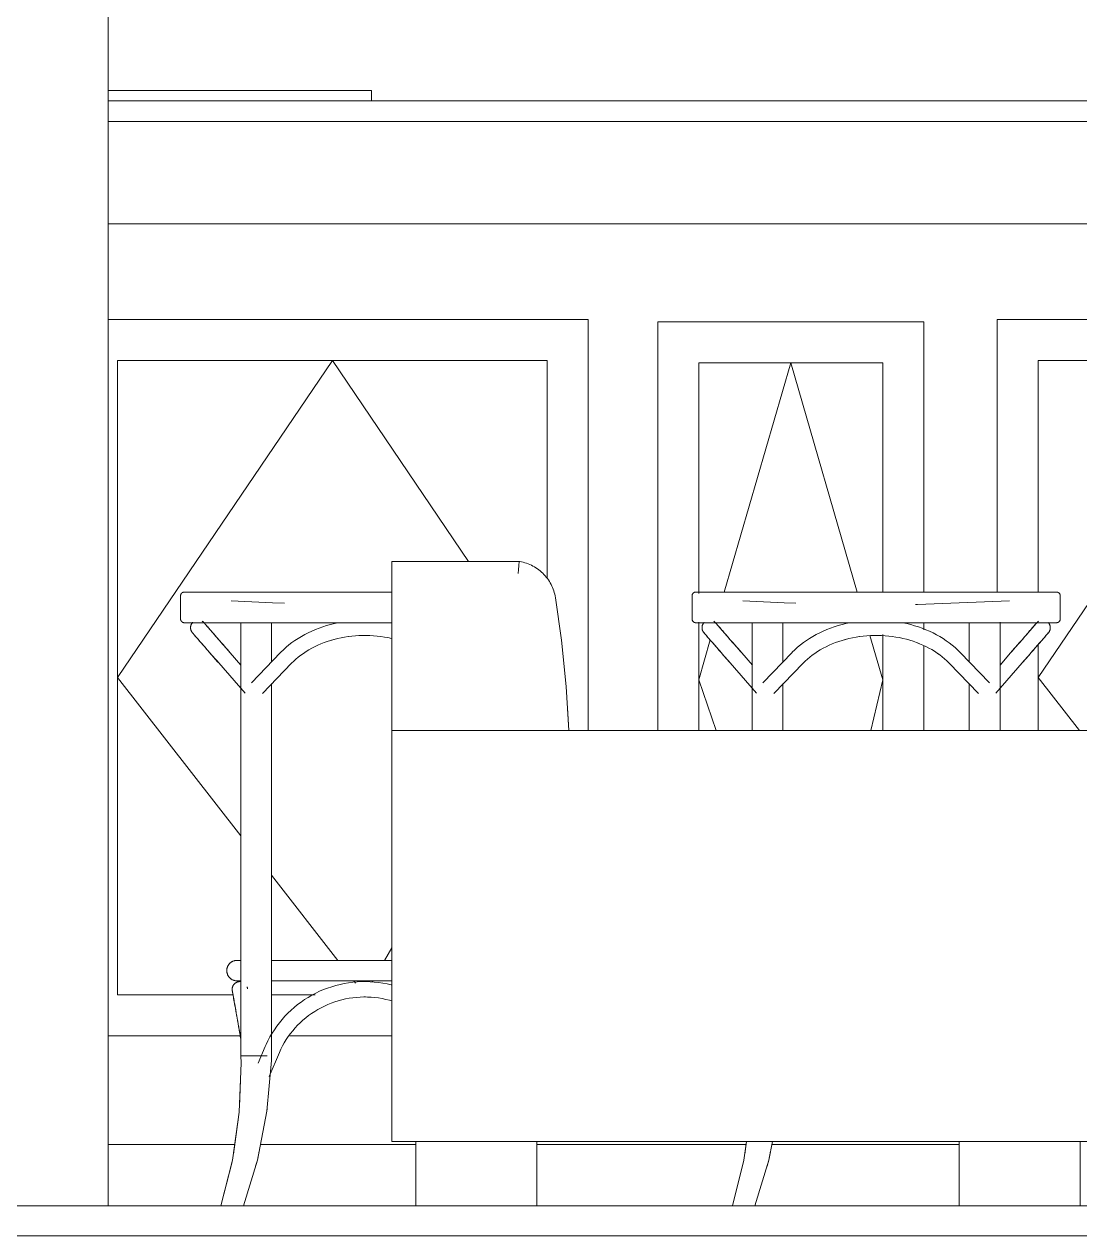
# Model space of a CAD drawing. Extents: x 4834 to 83801, y -13735 to 32221.
# Drawn here: x 13590.9 to 13642.5, y -12498 to -12438.8 of the extents above; entities that cross this region are included whole.
import ezdxf

# ---------------------------------------------------------------- set-up
doc = ezdxf.new("R2010")
doc.units = 0
doc.header["$LTSCALE"] = 8
doc.header["$MEASUREMENT"] = 0
for name, color, linetype, lineweight in [('A-COLS', 52, 'Continuous', 9), ('I-FURN', 30, 'Continuous', 9), ('Q-CASE', 31, 'Continuous', 9)]:
    doc.layers.add(name, color=color, linetype=linetype, lineweight=lineweight)
doc.layers.add('ELEVATION', color=7, linetype='Continuous', lineweight=25, true_color=0xdda54b)

# ---------------------------------------------------------------- blocks, each defined once
blk = doc.blocks.new('Sof_MLT_16005 - Sof_MLT_16005-363047-Section 1')
at = {"layer": 'I-FURN'}
for p, q in [((864.756, 31.496), (858.528, 31.496)), ((858.528, 30.906), (858.528, 31.496)), ((858.528, 30.906), (858.528, 23.228)), ((867.183, 23.228), (867.115, 24.335)), ((892.76, 23.228), (858.528, 23.228)), ((858.528, 22.047), (858.528, 23.228)), ((858.528, 3.937), (858.528, 22.047)), ((893.351, 3.937), (893.351, 22.047)), ((893.547, 19.685), (893.351, 19.685)), ((893.744, 19.685), (893.547, 19.685)), ((894.532, 12.598), (894.532, 18.898)), ((893.342, 11.811), (893.547, 11.811)), ((893.547, 11.811), (893.744, 11.811)), ((858.528, 3.15), (858.528, 3.937)), ((893.351, 3.74), (893.351, 3.937)), ((858.528, 3.15), (892.76, 3.15)), ((859.709, 0), (859.709, 3.15)), ((865.614, 0), (865.614, 3.15)), ((886.264, 0), (886.264, 3.15)), ((892.17, 0), (892.17, 3.15)), ((865.614, 0), (859.709, 0)), ((892.17, 0), (886.264, 0))]:
    blk.add_line(p, q, dxfattribs=at)
at = {"layer": 'I-FURN', "flags": 128}
for points in [[(866.528, 29.724), (866.512, 29.808), (866.494, 29.892), (866.472, 29.974), (866.447, 30.056), (866.419, 30.137), (866.387, 30.216), (866.352, 30.294), (866.315, 30.371), (866.274, 30.446), (866.23, 30.519), (866.183, 30.59), (866.134, 30.66), (866.081, 30.728), (866.026, 30.793), (865.969, 30.856), (865.909, 30.917), (865.847, 30.975), (865.782, 31.031), (865.715, 31.084), (865.646, 31.135), (865.575, 31.183), (865.503, 31.227), (865.428, 31.269), (865.352, 31.308), (865.275, 31.344), (865.196, 31.377), (865.116, 31.406), (865.034, 31.432), (864.952, 31.455), (864.869, 31.475), (864.785, 31.491), (864.756, 31.496)], [(866.528, 29.724), (866.512, 29.808), (866.494, 29.892), (866.472, 29.974), (866.447, 30.056), (866.419, 30.137), (866.387, 30.216), (866.352, 30.294), (866.315, 30.371), (866.274, 30.446), (866.23, 30.519), (866.183, 30.59), (866.134, 30.66), (866.081, 30.728), (866.026, 30.793), (865.969, 30.856), (865.909, 30.917), (865.847, 30.975), (865.782, 31.031), (865.715, 31.084), (865.646, 31.135), (865.575, 31.183), (865.503, 31.227), (865.428, 31.269), (865.352, 31.308), (865.275, 31.344), (865.196, 31.377), (865.116, 31.406), (865.034, 31.432), (864.952, 31.455), (864.869, 31.475), (864.785, 31.491)], [(867.054, 25.328), (867.05, 25.39), (866.82, 27.648), (866.528, 29.724)], [(867.183, 23.228), (867.05, 25.39), (866.82, 27.648), (866.528, 29.724)], [(892.76, 23.228), (892.784, 23.228), (892.807, 23.226), (892.831, 23.224), (892.854, 23.221), (892.877, 23.217), (892.9, 23.211), (892.923, 23.205), (892.946, 23.198), (892.968, 23.19), (892.99, 23.182), (893.012, 23.172), (893.033, 23.162), (893.054, 23.15), (893.074, 23.138), (893.094, 23.125), (893.113, 23.111), (893.131, 23.097), (893.149, 23.082), (893.167, 23.066), (893.184, 23.049), (893.2, 23.032), (893.215, 23.014), (893.23, 22.996), (893.244, 22.976), (893.257, 22.957), (893.269, 22.937), (893.281, 22.916), (893.292, 22.895), (893.302, 22.874), (893.311, 22.852), (893.319, 22.83), (893.326, 22.807), (893.332, 22.784), (893.338, 22.761), (893.342, 22.738), (893.346, 22.715), (893.348, 22.691), (893.35, 22.668), (893.351, 22.644), (893.351, 22.638)], [(892.76, 23.228), (892.784, 23.228), (892.807, 23.226), (892.831, 23.224), (892.854, 23.221), (892.877, 23.217), (892.9, 23.211), (892.923, 23.205), (892.946, 23.198), (892.968, 23.19), (892.99, 23.182), (893.012, 23.172), (893.033, 23.162), (893.054, 23.15), (893.074, 23.138), (893.094, 23.125), (893.113, 23.111), (893.131, 23.097), (893.149, 23.082), (893.167, 23.066), (893.184, 23.049), (893.2, 23.032), (893.215, 23.014), (893.23, 22.996), (893.244, 22.976), (893.257, 22.957), (893.269, 22.937), (893.281, 22.916), (893.292, 22.895), (893.302, 22.874), (893.311, 22.852), (893.319, 22.83), (893.326, 22.807), (893.332, 22.784), (893.338, 22.761), (893.342, 22.738), (893.346, 22.715), (893.348, 22.691), (893.35, 22.668), (893.351, 22.644), (893.351, 22.638)], [(893.744, 19.685), (893.776, 19.684), (893.807, 19.683), (893.839, 19.679), (893.87, 19.675), (893.901, 19.669), (893.932, 19.662), (893.962, 19.654), (893.992, 19.645), (894.022, 19.635), (894.051, 19.623), (894.08, 19.61), (894.108, 19.596), (894.136, 19.581), (894.163, 19.565), (894.189, 19.548), (894.215, 19.529), (894.239, 19.51), (894.264, 19.49), (894.287, 19.468), (894.309, 19.446), (894.331, 19.423), (894.351, 19.399), (894.371, 19.375), (894.389, 19.349), (894.407, 19.323), (894.423, 19.296), (894.439, 19.269), (894.453, 19.241), (894.466, 19.212), (894.478, 19.183), (894.489, 19.153), (894.499, 19.123), (894.507, 19.093), (894.514, 19.062), (894.52, 19.031), (894.525, 19), (894.529, 18.969), (894.531, 18.938), (894.532, 18.906), (894.532, 18.898)], [(894.532, 18.898), (894.531, 18.929), (894.529, 18.961), (894.526, 18.992), (894.522, 19.023), (894.516, 19.054), (894.509, 19.085), (894.501, 19.115), (894.492, 19.145), (894.481, 19.175), (894.47, 19.204), (894.457, 19.233), (894.443, 19.261), (894.428, 19.289), (894.411, 19.316), (894.394, 19.342), (894.376, 19.368), (894.357, 19.393), (894.336, 19.417), (894.315, 19.44), (894.293, 19.462), (894.27, 19.484), (894.246, 19.505), (894.221, 19.524), (894.196, 19.543), (894.17, 19.56), (894.143, 19.577), (894.115, 19.592), (894.087, 19.606), (894.059, 19.62), (894.03, 19.632), (894, 19.642), (893.97, 19.652), (893.94, 19.66), (893.909, 19.668), (893.878, 19.674), (893.847, 19.678), (893.816, 19.682), (893.784, 19.684), (893.753, 19.685), (893.744, 19.685)], [(894.532, 12.598), (894.531, 12.567), (894.529, 12.536), (894.526, 12.504), (894.522, 12.473), (894.516, 12.442), (894.509, 12.411), (894.501, 12.381), (894.492, 12.351), (894.481, 12.321), (894.47, 12.292), (894.457, 12.263), (894.443, 12.235), (894.428, 12.207), (894.411, 12.18), (894.394, 12.154), (894.376, 12.128), (894.357, 12.103), (894.336, 12.079), (894.315, 12.056), (894.293, 12.034), (894.27, 12.012), (894.246, 11.992), (894.221, 11.972), (894.196, 11.953), (894.17, 11.936), (894.143, 11.919), (894.115, 11.904), (894.087, 11.89), (894.059, 11.877), (894.03, 11.865), (894, 11.854), (893.97, 11.844), (893.94, 11.836), (893.909, 11.828), (893.878, 11.822), (893.847, 11.818), (893.816, 11.814), (893.784, 11.812), (893.753, 11.811), (893.744, 11.811)], [(893.744, 11.811), (893.776, 11.812), (893.807, 11.814), (893.839, 11.817), (893.87, 11.821), (893.901, 11.827), (893.932, 11.834), (893.962, 11.842), (893.992, 11.851), (894.022, 11.861), (894.051, 11.873), (894.08, 11.886), (894.108, 11.9), (894.136, 11.915), (894.163, 11.931), (894.189, 11.949), (894.215, 11.967), (894.239, 11.986), (894.264, 12.006), (894.287, 12.028), (894.309, 12.05), (894.331, 12.073), (894.351, 12.097), (894.371, 12.121), (894.389, 12.147), (894.407, 12.173), (894.423, 12.2), (894.439, 12.227), (894.453, 12.255), (894.466, 12.284), (894.478, 12.313), (894.489, 12.343), (894.499, 12.373), (894.507, 12.403), (894.514, 12.434), (894.52, 12.465), (894.525, 12.496), (894.529, 12.527), (894.531, 12.558), (894.532, 12.59), (894.532, 12.598)], [(893.351, 3.74), (893.35, 3.717), (893.349, 3.693), (893.346, 3.669), (893.343, 3.646), (893.339, 3.623), (893.334, 3.6), (893.328, 3.577), (893.321, 3.554), (893.313, 3.532), (893.304, 3.51), (893.294, 3.489), (893.284, 3.467), (893.273, 3.447), (893.26, 3.426), (893.247, 3.407), (893.234, 3.387), (893.219, 3.369), (893.204, 3.351), (893.188, 3.333), (893.172, 3.317), (893.154, 3.3), (893.136, 3.285), (893.118, 3.27), (893.099, 3.256), (893.079, 3.243), (893.059, 3.231), (893.038, 3.219), (893.017, 3.209), (892.996, 3.199), (892.974, 3.19), (892.952, 3.182), (892.929, 3.174), (892.907, 3.168), (892.884, 3.163), (892.86, 3.158), (892.837, 3.155), (892.814, 3.152), (892.79, 3.15), (892.766, 3.15), (892.76, 3.15)], [(893.351, 3.74), (893.35, 3.717), (893.349, 3.693), (893.346, 3.669), (893.343, 3.646), (893.339, 3.623), (893.334, 3.6), (893.328, 3.577), (893.321, 3.554), (893.313, 3.532), (893.304, 3.51), (893.294, 3.489), (893.284, 3.467), (893.273, 3.447), (893.26, 3.426), (893.247, 3.407), (893.234, 3.387), (893.219, 3.369), (893.204, 3.351), (893.188, 3.333), (893.172, 3.317), (893.154, 3.3), (893.136, 3.285), (893.118, 3.27), (893.099, 3.256), (893.079, 3.243), (893.059, 3.231), (893.038, 3.219), (893.017, 3.209), (892.996, 3.199), (892.974, 3.19), (892.952, 3.182), (892.929, 3.174), (892.907, 3.168), (892.884, 3.163), (892.86, 3.158), (892.837, 3.155), (892.814, 3.152), (892.79, 3.15), (892.766, 3.15), (892.76, 3.15)], [(893.351, 3.74), (893.35, 3.717), (893.349, 3.693), (893.346, 3.669), (893.343, 3.646), (893.339, 3.623), (893.334, 3.6), (893.328, 3.577), (893.321, 3.554), (893.313, 3.532), (893.304, 3.51), (893.294, 3.489), (893.284, 3.467), (893.273, 3.447), (893.26, 3.426), (893.247, 3.407), (893.234, 3.387), (893.219, 3.369), (893.204, 3.351), (893.188, 3.333), (893.172, 3.317), (893.154, 3.3), (893.136, 3.285), (893.118, 3.27), (893.099, 3.256), (893.079, 3.243), (893.059, 3.231), (893.038, 3.219), (893.017, 3.209), (892.996, 3.199), (892.974, 3.19), (892.952, 3.182), (892.929, 3.174), (892.907, 3.168), (892.884, 3.163), (892.86, 3.158), (892.837, 3.155), (892.814, 3.152), (892.79, 3.15), (892.766, 3.15), (892.76, 3.15)]]:
    blk.add_lwpolyline(points, dxfattribs=at)
at = {"layer": 'I-FURN'}
blk.add_open_spline([(864.705, 30.906), (864.709, 30.949), (864.717, 31.037), (864.732, 31.205), (864.745, 31.365), (864.754, 31.473), (864.756, 31.496), (864.756, 31.496)], degree=3, knots=[0, 0, 0, 0, 0.142857, 0.285714, 0.571429, 0.785714, 1, 1, 1, 1], dxfattribs=at)
blk = doc.blocks.new('BAR_WITH_STOOLS_16588 - BAR_WITH_STOOLS_16588-392758-Section 1')
at = {"layer": 'Q-CASE'}
for p, q in [((857.536, 54.5), (844.667, 54.5)), ((857.536, 54), (857.536, 54.5)), ((844.667, 54), (857.205, 54)), ((857.205, 54), (917.205, 54)), ((857.205, 53), (844.667, 53)), ((917.205, 53), (857.205, 53)), ((917.205, 48), (844.667, 48)), ((868.124, 43.32), (844.667, 43.32)), ((868.124, 23.228), (868.124, 43.32)), ((913.124, 43.32), (888.124, 43.32)), ((888.124, 43.32), (888.124, 30)), ((884.53, 43.206), (871.53, 43.206)), ((871.53, 43.206), (871.53, 23.228)), ((884.53, 30), (884.53, 43.206)), ((855.624, 41.32), (845.124, 25.82)), ((845.124, 10.32), (845.124, 41.32)), ((845.124, 41.32), (866.124, 41.32)), ((862.279, 31.496), (855.624, 41.32)), ((866.124, 41.32), (866.124, 30.664)), ((873.53, 30), (873.53, 41.206)), ((873.53, 41.206), (882.53, 41.206)), ((878.03, 41.206), (874.776, 30)), ((881.283, 30), (878.03, 41.206)), ((882.53, 41.206), (882.53, 29.993)), ((900.624, 41.32), (890.124, 25.82)), ((890.124, 30), (890.124, 41.32)), ((890.124, 41.32), (911.124, 41.32)), ((848.205, 29.812), (848.205, 28.687)), ((873.205, 29.812), (873.205, 28.687)), ((873.53, 29.932), (873.53, 29.981)), ((888.436, 30), (888.504, 30)), ((891.205, 28.687), (891.205, 29.812)), ((851.151, 28.508), (851.151, 7.337)), ((852.651, 26.607), (852.651, 28.507)), ((873.53, 23.228), (873.53, 28.524)), ((876.151, 28.508), (876.151, 23.228)), ((877.651, 26.607), (877.651, 28.507)), ((884.53, 28.157), (884.53, 28.5)), ((886.758, 28.5), (886.758, 26.569)), ((888.258, 23.223), (888.258, 28.526)), ((888.436, 28.5), (888.258, 28.5)), ((888.496, 28.5), (888.436, 28.5)), ((882.53, 25.706), (881.899, 27.879)), ((882.53, 27.927), (882.53, 23.228)), ((874.096, 27.657), (873.53, 25.706)), ((884.53, 23.228), (884.53, 27.369)), ((890.124, 23.225), (890.124, 27.438)), ((851.155, 26.426), (850.635, 27.024)), ((853.092, 27.038), (851.665, 25.556)), ((876.155, 26.426), (875.635, 27.024)), ((878.092, 27.038), (876.665, 25.556)), ((887.744, 25.556), (886.318, 27.038)), ((888.774, 27.024), (888.258, 26.43)), ((850.069, 26.532), (851.357, 25.05)), ((852.206, 25.036), (853.632, 26.518)), ((875.069, 26.532), (876.357, 25.05)), ((877.206, 25.036), (878.632, 26.518)), ((885.777, 26.518), (887.204, 25.036)), ((888.052, 25.05), (889.34, 26.532)), ((845.124, 25.82), (851.151, 18.086)), ((852.651, 7.337), (852.651, 25.531)), ((873.53, 25.706), (874.383, 23.228)), ((877.651, 23.228), (877.651, 25.531)), ((881.944, 23.228), (882.53, 25.706)), ((886.758, 25.537), (886.758, 23.221)), ((890.124, 25.82), (892.144, 23.228)), ((852.651, 16.162), (855.895, 12)), ((858.171, 12), (858.528, 12.619)), ((852.792, 12), (852.626, 12)), ((856.674, 11.001), (856.759, 10.892)), ((857.564, 10.944), (857.596, 11.001)), ((850.772, 10.32), (845.124, 10.32)), ((851.472, 10.648), (851.475, 10.637)), ((854.782, 10.32), (852.648, 10.32)), ((857.164, 10.212), (857.252, 10.211)), ((854.679, 9.454), (854.734, 9.49)), ((855.861, 10.011), (855.911, 10.027)), ((858.467, 10.035), (858.528, 10.017)), ((844.667, 8.32), (851.132, 8.32)), ((853.543, 8.32), (858.528, 8.32)), ((852.346, 7.793), (851.993, 6.975)), ((851.177, 7.337), (851.151, 7.337)), ((851.371, 7.337), (851.177, 7.337)), ((851.371, 7.337), (851.526, 7.337)), ((851.707, 7.337), (851.371, 7.337)), ((851.526, 7.337), (851.707, 7.337)), ((852.432, 7.337), (851.707, 7.337)), ((852.096, 7.337), (852.276, 7.337)), ((852.276, 7.337), (852.432, 7.337)), ((852.528, 6.32), (853.034, 7.496)), ((851.084, 4.846), (851.145, 6.602)), ((850.786, 2.537), (851.039, 4.333)), ((852.422, 4.63), (852.431, 4.729)), ((844.667, 3), (850.862, 3)), ((852.117, 3), (859.709, 3)), ((865.614, 3), (875.862, 3)), ((875.786, 2.537), (875.873, 3.15)), ((877.117, 3), (886.264, 3)), ((850.181, 0), (850.724, 2.153)), ((875.181, 0), (875.724, 2.153)), ((850.181, 0), (844.667, 0)), ((859.709, 0), (851.277, 0)), ((875.181, 0), (865.614, 0)), ((886.264, 0), (876.277, 0))]:
    blk.add_line(p, q, dxfattribs=at)
at = {"layer": 'Q-CASE', "flags": 128}
for points in [[(848.205, 29.812), (848.205, 29.82), (848.205, 29.827), (848.206, 29.835), (848.207, 29.842), (848.208, 29.85), (848.21, 29.857), (848.212, 29.864), (848.214, 29.871), (848.217, 29.879), (848.219, 29.886), (848.223, 29.892), (848.226, 29.899), (848.229, 29.906), (848.233, 29.912), (848.237, 29.918), (848.242, 29.924), (848.246, 29.93), (848.251, 29.936), (848.256, 29.942), (848.262, 29.947), (848.267, 29.952), (848.273, 29.957), (848.279, 29.962), (848.285, 29.966), (848.291, 29.97), (848.297, 29.974), (848.304, 29.978), (848.311, 29.981), (848.317, 29.984), (848.324, 29.987), (848.331, 29.99), (848.338, 29.992), (848.346, 29.994), (848.353, 29.996), (848.36, 29.997), (848.368, 29.998), (848.375, 29.999), (848.383, 30), (848.39, 30), (848.392, 30)], [(850.973, 30), (850.729, 30), (850.495, 30), (850.272, 30), (850.06, 30), (849.86, 30), (849.671, 30), (849.494, 30), (849.329, 30), (849.178, 30), (849.039, 30), (848.913, 30), (848.8, 30), (848.701, 30), (848.615, 30), (848.543, 30), (848.485, 30), (848.441, 30), (848.411, 30), (848.395, 30), (848.392, 30)], [(848.392, 30), (848.399, 30), (848.42, 30), (848.456, 30), (848.505, 30), (848.568, 30), (848.645, 30), (848.735, 30), (848.84, 30), (848.957, 30), (849.088, 30), (849.208, 30)], [(849.451, 30), (849.557, 30), (849.657, 30)], [(850.352, 30), (850.579, 30), (850.817, 30), (850.954, 30)], [(858.528, 30), (858.354, 30), (858.004, 30), (857.652, 30), (857.3, 30), (856.947, 30), (856.595, 30), (856.244, 30), (855.895, 30), (855.547, 30), (855.202, 30), (854.861, 30), (854.523, 30), (854.19, 30), (853.861, 30), (853.537, 30), (853.22, 30), (852.909, 30), (852.604, 30), (852.308, 30), (852.019, 30), (851.738, 30), (851.466, 30), (851.203, 30), (850.973, 30)], [(854.294, 30), (854.342, 30), (854.506, 30)], [(873.205, 29.812), (873.205, 29.82), (873.205, 29.827), (873.206, 29.835), (873.207, 29.842), (873.208, 29.85), (873.21, 29.857), (873.212, 29.864), (873.214, 29.871), (873.217, 29.879), (873.219, 29.886), (873.223, 29.892), (873.226, 29.899), (873.229, 29.906), (873.233, 29.912), (873.237, 29.918), (873.242, 29.924), (873.246, 29.93), (873.251, 29.936), (873.256, 29.942), (873.262, 29.947), (873.267, 29.952), (873.273, 29.957), (873.279, 29.962), (873.285, 29.966), (873.291, 29.97), (873.297, 29.974), (873.304, 29.978), (873.311, 29.981), (873.317, 29.984), (873.324, 29.987), (873.331, 29.99), (873.338, 29.992), (873.346, 29.994), (873.353, 29.996), (873.36, 29.997), (873.368, 29.998), (873.375, 29.999), (873.383, 30), (873.39, 30), (873.392, 30)], [(875.973, 30), (875.729, 30), (875.495, 30), (875.272, 30), (875.06, 30), (874.86, 30), (874.671, 30), (874.494, 30), (874.329, 30), (874.178, 30), (874.039, 30), (873.913, 30), (873.8, 30), (873.701, 30), (873.615, 30), (873.543, 30), (873.485, 30), (873.441, 30), (873.411, 30), (873.395, 30), (873.392, 30)], [(873.392, 30), (873.399, 30), (873.42, 30), (873.456, 30), (873.505, 30), (873.568, 30), (873.645, 30), (873.735, 30), (873.84, 30), (873.957, 30), (874.088, 30), (874.208, 30)], [(874.451, 30), (874.557, 30), (874.657, 30)], [(875.352, 30), (875.579, 30), (875.817, 30), (875.954, 30)], [(891.017, 30), (891.01, 30), (890.989, 30), (890.954, 30), (890.905, 30), (890.842, 30), (890.765, 30), (890.674, 30), (890.57, 30), (890.452, 30), (890.322, 30), (890.178, 30), (890.021, 30), (889.852, 30), (889.671, 30), (889.478, 30), (889.273, 30), (889.057, 30), (888.83, 30), (888.592, 30), (888.344, 30), (888.087, 30), (887.82, 30), (887.543, 30), (887.259, 30), (886.966, 30), (886.666, 30), (886.358, 30), (886.044, 30), (885.724, 30), (885.398, 30), (885.067, 30), (884.731, 30), (884.392, 30), (884.049, 30), (883.703, 30), (883.354, 30), (883.004, 30), (882.652, 30), (882.3, 30), (881.947, 30), (881.595, 30), (881.244, 30), (880.895, 30), (880.547, 30), (880.202, 30), (879.861, 30), (879.523, 30), (879.19, 30), (878.861, 30), (878.537, 30), (878.22, 30), (877.909, 30), (877.604, 30), (877.308, 30), (877.019, 30), (876.738, 30), (876.466, 30), (876.203, 30), (875.973, 30)], [(879.294, 30), (879.342, 30), (879.506, 30)], [(886.004, 30), (886.189, 30), (886.449, 30)], [(889.137, 30), (889.349, 30), (889.55, 30)], [(890.232, 30), (890.371, 30), (890.497, 30), (890.609, 30), (890.709, 30), (890.794, 30), (890.866, 30), (890.924, 30), (890.968, 30), (890.998, 30), (891.014, 30), (891.017, 30)], [(891.017, 30), (891.025, 30), (891.032, 29.999), (891.04, 29.999), (891.047, 29.998), (891.054, 29.996), (891.062, 29.995), (891.069, 29.993), (891.076, 29.99), (891.083, 29.988), (891.09, 29.985), (891.097, 29.982), (891.104, 29.979), (891.11, 29.975), (891.117, 29.971), (891.123, 29.967), (891.129, 29.963), (891.135, 29.958), (891.141, 29.953), (891.146, 29.948), (891.152, 29.943), (891.157, 29.938), (891.162, 29.932), (891.166, 29.926), (891.171, 29.92), (891.175, 29.914), (891.179, 29.907), (891.183, 29.901), (891.186, 29.894), (891.189, 29.887), (891.192, 29.88), (891.195, 29.873), (891.197, 29.866), (891.199, 29.859), (891.201, 29.852), (891.202, 29.844), (891.203, 29.837), (891.204, 29.83), (891.204, 29.822), (891.205, 29.815), (891.205, 29.812)], [(853.285, 29.453), (852.706, 29.465), (850.681, 29.564)], [(878.285, 29.453), (877.706, 29.465), (875.681, 29.564)], [(888.728, 29.564), (884.232, 29.393), (884.124, 29.392)], [(848.392, 28.5), (848.385, 28.5), (848.377, 28.501), (848.37, 28.501), (848.362, 28.502), (848.355, 28.504), (848.348, 28.505), (848.34, 28.507), (848.333, 28.51), (848.326, 28.512), (848.319, 28.515), (848.312, 28.518), (848.306, 28.521), (848.299, 28.525), (848.293, 28.529), (848.286, 28.533), (848.28, 28.537), (848.274, 28.542), (848.269, 28.547), (848.263, 28.552), (848.258, 28.557), (848.253, 28.562), (848.248, 28.568), (848.243, 28.574), (848.239, 28.58), (848.234, 28.586), (848.23, 28.593), (848.227, 28.599), (848.223, 28.606), (848.22, 28.613), (848.217, 28.62), (848.215, 28.627), (848.213, 28.634), (848.211, 28.641), (848.209, 28.648), (848.207, 28.656), (848.206, 28.663), (848.205, 28.67), (848.205, 28.678), (848.205, 28.685), (848.205, 28.687)], [(848.829, 28.5), (848.726, 28.5), (848.637, 28.5), (848.561, 28.5), (848.499, 28.5), (848.452, 28.5), (848.418, 28.5), (848.398, 28.5), (848.392, 28.5)], [(848.392, 28.5), (848.399, 28.5), (848.42, 28.5), (848.456, 28.5), (848.505, 28.5), (848.568, 28.5), (848.645, 28.5), (848.735, 28.5), (848.84, 28.5), (848.957, 28.5), (849.088, 28.5), (849.232, 28.5), (849.388, 28.5), (849.557, 28.5), (849.738, 28.5), (849.931, 28.5), (850.136, 28.5), (850.352, 28.5), (850.579, 28.5), (850.817, 28.5), (850.973, 28.5)], [(848.785, 28.01), (848.775, 28.021), (848.766, 28.033), (848.757, 28.045), (848.749, 28.058), (848.741, 28.071), (848.734, 28.084), (848.728, 28.098), (848.722, 28.111), (848.716, 28.125), (848.711, 28.139), (848.707, 28.154), (848.703, 28.168), (848.7, 28.183), (848.697, 28.198), (848.695, 28.213), (848.694, 28.227), (848.693, 28.242), (848.693, 28.257), (848.693, 28.272), (848.694, 28.287), (848.696, 28.302), (848.698, 28.317), (848.7, 28.332), (848.704, 28.347), (848.708, 28.361), (848.712, 28.375), (848.717, 28.389), (848.723, 28.403), (848.729, 28.417), (848.736, 28.43), (848.743, 28.444), (848.751, 28.456), (848.759, 28.469), (848.768, 28.481), (848.777, 28.493), (848.787, 28.504), (848.797, 28.515)], [(849.268, 28.573), (849.281, 28.564), (849.293, 28.556), (849.305, 28.546), (849.316, 28.537), (849.327, 28.526), (849.338, 28.516), (849.348, 28.505), (849.351, 28.502)], [(850.635, 27.024), (850.536, 27.138), (850.44, 27.249), (850.347, 27.356), (850.257, 27.459), (850.171, 27.558), (850.088, 27.653), (850.01, 27.743), (849.935, 27.829), (849.865, 27.911), (849.798, 27.987), (849.736, 28.059), (849.678, 28.125), (849.625, 28.187), (849.576, 28.243), (849.532, 28.294), (849.492, 28.339), (849.457, 28.379), (849.427, 28.413), (849.402, 28.442), (849.382, 28.465), (849.367, 28.483), (849.357, 28.495), (849.351, 28.501), (849.351, 28.502)], [(849.351, 28.502), (849.353, 28.499), (849.361, 28.49), (849.373, 28.476), (849.39, 28.456), (849.413, 28.43), (849.44, 28.399), (849.472, 28.362), (849.509, 28.32), (849.55, 28.272), (849.597, 28.219), (849.648, 28.16), (849.703, 28.097), (849.763, 28.028), (849.827, 27.954), (849.895, 27.876), (849.967, 27.792), (850.044, 27.704), (850.124, 27.612), (850.208, 27.515), (850.296, 27.415), (850.387, 27.31), (850.481, 27.201), (850.579, 27.089), (850.635, 27.024)], [(849.656, 28.5), (849.54, 28.5), (849.373, 28.5)], [(850.973, 28.5), (850.794, 28.5), (850.557, 28.5), (850.331, 28.5)], [(850.973, 28.5), (851.227, 28.5), (851.491, 28.5), (851.764, 28.5), (852.046, 28.5), (852.336, 28.5), (852.633, 28.5), (852.938, 28.5), (853.25, 28.5), (853.568, 28.5), (853.892, 28.5), (854.221, 28.5), (854.555, 28.5), (854.893, 28.5), (855.235, 28.5), (855.58, 28.5), (855.928, 28.5), (856.278, 28.5), (856.629, 28.5), (856.981, 28.5), (857.333, 28.5), (857.686, 28.5), (858.037, 28.5), (858.387, 28.5), (858.528, 28.5)], [(855.86, 28.492), (855.728, 28.464), (855.536, 28.416), (855.346, 28.363), (855.16, 28.303), (854.976, 28.239), (854.796, 28.168), (854.619, 28.092), (854.446, 28.011), (854.277, 27.924), (854.113, 27.832), (853.953, 27.735), (853.798, 27.633), (853.649, 27.527), (853.505, 27.415), (853.366, 27.299), (853.233, 27.179), (853.107, 27.054), (853.092, 27.038)], [(855.897, 28.5), (855.728, 28.464), (855.536, 28.416), (855.346, 28.363), (855.16, 28.303), (854.976, 28.239), (854.796, 28.168), (854.619, 28.092), (854.446, 28.011), (854.277, 27.924), (854.113, 27.832), (853.953, 27.735), (853.798, 27.633), (853.649, 27.527), (853.505, 27.415), (853.366, 27.299), (853.233, 27.179), (853.107, 27.054)], [(873.392, 28.5), (873.385, 28.5), (873.377, 28.501), (873.37, 28.501), (873.362, 28.502), (873.355, 28.504), (873.348, 28.505), (873.34, 28.507), (873.333, 28.51), (873.326, 28.512), (873.319, 28.515), (873.312, 28.518), (873.306, 28.521), (873.299, 28.525), (873.293, 28.529), (873.286, 28.533), (873.28, 28.537), (873.274, 28.542), (873.269, 28.547), (873.263, 28.552), (873.258, 28.557), (873.253, 28.562), (873.248, 28.568), (873.243, 28.574), (873.239, 28.58), (873.234, 28.586), (873.23, 28.593), (873.227, 28.599), (873.223, 28.606), (873.22, 28.613), (873.217, 28.62), (873.215, 28.627), (873.213, 28.634), (873.211, 28.641), (873.209, 28.648), (873.207, 28.656), (873.206, 28.663), (873.205, 28.67), (873.205, 28.678), (873.205, 28.685), (873.205, 28.687)], [(873.829, 28.5), (873.726, 28.5), (873.637, 28.5), (873.561, 28.5), (873.499, 28.5), (873.452, 28.5), (873.418, 28.5), (873.398, 28.5), (873.392, 28.5)], [(873.392, 28.5), (873.399, 28.5), (873.42, 28.5), (873.456, 28.5), (873.505, 28.5), (873.568, 28.5), (873.645, 28.5), (873.735, 28.5), (873.84, 28.5), (873.957, 28.5), (874.088, 28.5), (874.232, 28.5), (874.388, 28.5), (874.557, 28.5), (874.738, 28.5), (874.931, 28.5), (875.136, 28.5), (875.352, 28.5), (875.579, 28.5), (875.817, 28.5), (875.973, 28.5)], [(873.785, 28.01), (873.775, 28.021), (873.766, 28.033), (873.757, 28.045), (873.749, 28.058), (873.741, 28.071), (873.734, 28.084), (873.728, 28.098), (873.722, 28.111), (873.716, 28.125), (873.711, 28.139), (873.707, 28.154), (873.703, 28.168), (873.7, 28.183), (873.697, 28.198), (873.695, 28.213), (873.694, 28.227), (873.693, 28.242), (873.693, 28.257), (873.693, 28.272), (873.694, 28.287), (873.696, 28.302), (873.698, 28.317), (873.7, 28.332), (873.704, 28.347), (873.708, 28.361), (873.712, 28.375), (873.717, 28.389), (873.723, 28.403), (873.729, 28.417), (873.736, 28.43), (873.743, 28.444), (873.751, 28.456), (873.759, 28.469), (873.768, 28.481), (873.777, 28.493), (873.787, 28.504), (873.797, 28.515)], [(874.268, 28.573), (874.281, 28.564), (874.293, 28.556), (874.305, 28.546), (874.316, 28.537), (874.327, 28.526), (874.338, 28.516), (874.348, 28.505), (874.351, 28.502)], [(875.635, 27.024), (875.536, 27.138), (875.44, 27.249), (875.347, 27.356), (875.257, 27.459), (875.171, 27.558), (875.088, 27.653), (875.01, 27.743), (874.935, 27.829), (874.865, 27.911), (874.798, 27.987), (874.736, 28.059), (874.678, 28.125), (874.625, 28.187), (874.576, 28.243), (874.532, 28.294), (874.492, 28.339), (874.457, 28.379), (874.427, 28.413), (874.402, 28.442), (874.382, 28.465), (874.367, 28.483), (874.357, 28.495), (874.351, 28.501), (874.351, 28.502)], [(874.351, 28.502), (874.353, 28.499), (874.361, 28.49), (874.373, 28.476), (874.39, 28.456), (874.413, 28.43), (874.44, 28.399), (874.472, 28.362), (874.509, 28.32), (874.55, 28.272), (874.597, 28.219), (874.648, 28.16), (874.703, 28.097), (874.763, 28.028), (874.827, 27.954), (874.895, 27.876), (874.967, 27.792), (875.044, 27.704), (875.124, 27.612), (875.208, 27.515), (875.296, 27.415), (875.387, 27.31), (875.481, 27.201), (875.579, 27.089), (875.635, 27.024)], [(874.656, 28.5), (874.54, 28.5), (874.373, 28.5)], [(875.973, 28.5), (875.794, 28.5), (875.557, 28.5), (875.331, 28.5)], [(875.973, 28.5), (876.227, 28.5), (876.491, 28.5), (876.764, 28.5), (877.046, 28.5), (877.336, 28.5), (877.633, 28.5), (877.938, 28.5), (878.25, 28.5), (878.568, 28.5), (878.892, 28.5), (879.221, 28.5), (879.555, 28.5), (879.893, 28.5), (880.235, 28.5), (880.58, 28.5), (880.928, 28.5), (881.278, 28.5), (881.629, 28.5), (881.981, 28.5), (882.333, 28.5), (882.686, 28.5), (883.037, 28.5), (883.387, 28.5), (883.736, 28.5), (884.081, 28.5), (884.424, 28.5), (884.763, 28.5), (885.099, 28.5), (885.429, 28.5), (885.755, 28.5), (886.074, 28.5), (886.388, 28.5), (886.695, 28.5), (886.994, 28.5), (887.286, 28.5), (887.57, 28.5), (887.845, 28.5), (888.112, 28.5), (888.368, 28.5), (888.615, 28.5), (888.852, 28.5), (889.078, 28.5), (889.293, 28.5), (889.497, 28.5), (889.689, 28.5), (889.869, 28.5), (890.037, 28.5), (890.192, 28.5), (890.335, 28.5), (890.464, 28.5), (890.58, 28.5), (890.683, 28.5), (890.773, 28.5), (890.848, 28.5), (890.91, 28.5), (890.958, 28.5), (890.992, 28.5), (891.011, 28.5), (891.017, 28.5)], [(880.86, 28.492), (880.728, 28.464), (880.536, 28.416), (880.346, 28.363), (880.16, 28.303), (879.976, 28.239), (879.796, 28.168), (879.619, 28.092), (879.446, 28.011), (879.277, 27.924), (879.113, 27.832), (878.953, 27.735), (878.798, 27.633), (878.649, 27.527), (878.505, 27.415), (878.366, 27.299), (878.233, 27.179), (878.107, 27.054), (878.092, 27.038)], [(880.897, 28.5), (880.728, 28.464), (880.536, 28.416), (880.346, 28.363), (880.16, 28.303), (879.976, 28.239), (879.796, 28.168), (879.619, 28.092), (879.446, 28.011), (879.277, 27.924), (879.113, 27.832), (878.953, 27.735), (878.798, 27.633), (878.649, 27.527), (878.505, 27.415), (878.366, 27.299), (878.233, 27.179), (878.107, 27.054)], [(886.318, 27.038), (886.192, 27.163), (886.06, 27.284), (885.922, 27.401), (885.779, 27.513), (885.63, 27.621), (885.476, 27.723), (885.317, 27.821), (885.153, 27.913), (884.985, 28), (884.812, 28.082), (884.636, 28.159), (884.456, 28.23), (884.273, 28.296), (884.086, 28.356), (883.897, 28.41), (883.706, 28.458), (883.512, 28.501)], [(886.318, 27.038), (886.192, 27.163), (886.06, 27.284), (885.922, 27.401), (885.779, 27.513), (885.63, 27.621), (885.476, 27.723), (885.317, 27.821), (885.153, 27.913), (884.985, 28), (884.812, 28.082), (884.636, 28.159), (884.456, 28.23), (884.273, 28.296), (884.086, 28.356), (883.897, 28.41), (883.706, 28.458), (883.514, 28.5)], [(888.951, 28.5), (888.83, 28.5), (888.592, 28.5)], [(888.774, 27.024), (888.873, 27.138), (888.97, 27.249), (889.063, 27.356), (889.152, 27.459), (889.238, 27.558), (889.321, 27.653), (889.4, 27.743), (889.474, 27.829), (889.545, 27.911), (889.611, 27.987), (889.674, 28.059), (889.731, 28.125), (889.785, 28.187), (889.834, 28.243), (889.878, 28.294), (889.917, 28.339), (889.952, 28.379), (889.982, 28.413), (890.007, 28.442), (890.027, 28.465), (890.042, 28.483), (890.053, 28.495), (890.058, 28.501), (890.059, 28.502)], [(890.059, 28.502), (890.056, 28.499), (890.049, 28.49), (890.036, 28.476), (890.019, 28.456), (889.997, 28.43), (889.969, 28.399), (889.937, 28.362), (889.901, 28.32), (889.859, 28.272), (889.813, 28.219), (889.762, 28.16), (889.707, 28.097), (889.647, 28.028), (889.583, 27.954), (889.514, 27.876), (889.442, 27.792), (889.366, 27.704), (889.285, 27.612), (889.201, 27.515), (889.114, 27.415), (889.022, 27.31), (888.928, 27.201), (888.83, 27.089), (888.774, 27.024)], [(889.566, 28.5), (889.478, 28.5), (889.273, 28.5), (889.154, 28.5)], [(890.059, 28.502), (890.069, 28.513), (890.079, 28.524), (890.09, 28.534), (890.102, 28.544), (890.113, 28.553), (890.125, 28.562), (890.138, 28.57)], [(891.017, 28.5), (891.01, 28.5), (890.989, 28.5), (890.954, 28.5), (890.905, 28.5), (890.842, 28.5), (890.765, 28.5), (890.674, 28.5), (890.57, 28.5)], [(890.61, 28.518), (890.62, 28.507), (890.63, 28.496), (890.639, 28.484), (890.648, 28.472), (890.656, 28.46), (890.664, 28.447), (890.672, 28.434), (890.679, 28.421), (890.685, 28.407), (890.691, 28.393), (890.696, 28.379), (890.701, 28.365), (890.705, 28.35), (890.708, 28.336), (890.711, 28.321), (890.713, 28.306), (890.715, 28.291), (890.716, 28.276), (890.717, 28.261), (890.717, 28.246), (890.716, 28.231), (890.715, 28.217), (890.713, 28.202), (890.71, 28.187), (890.707, 28.172), (890.704, 28.158), (890.699, 28.143), (890.695, 28.129), (890.689, 28.115), (890.683, 28.101), (890.677, 28.088), (890.67, 28.074), (890.662, 28.061), (890.654, 28.049), (890.646, 28.036), (890.637, 28.024), (890.627, 28.013), (890.625, 28.01)], [(891.205, 28.687), (891.205, 28.68), (891.204, 28.673), (891.203, 28.665), (891.202, 28.658), (891.201, 28.65), (891.199, 28.643), (891.197, 28.636), (891.195, 28.629), (891.193, 28.621), (891.19, 28.614), (891.187, 28.608), (891.184, 28.601), (891.18, 28.594), (891.176, 28.588), (891.172, 28.582), (891.168, 28.576), (891.163, 28.57), (891.158, 28.564), (891.153, 28.558), (891.148, 28.553), (891.142, 28.548), (891.137, 28.543), (891.131, 28.538), (891.125, 28.534), (891.119, 28.53), (891.112, 28.526), (891.106, 28.522), (891.099, 28.519), (891.092, 28.516), (891.085, 28.513), (891.078, 28.51), (891.071, 28.508), (891.064, 28.506), (891.056, 28.504), (891.049, 28.503), (891.042, 28.502), (891.034, 28.501), (891.027, 28.5), (891.019, 28.5), (891.017, 28.5)], [(850.069, 26.532), (849.97, 26.646), (849.874, 26.757), (849.781, 26.864), (849.691, 26.967), (849.605, 27.066), (849.522, 27.161), (849.444, 27.251), (849.369, 27.337), (849.299, 27.419), (849.232, 27.495), (849.17, 27.567), (849.112, 27.633), (849.059, 27.695), (849.01, 27.751), (848.966, 27.802), (848.926, 27.847), (848.891, 27.887), (848.861, 27.921), (848.836, 27.95), (848.816, 27.973), (848.801, 27.991), (848.791, 28.003), (848.785, 28.009), (848.785, 28.01)], [(848.785, 28.01), (848.787, 28.007), (848.795, 27.998), (848.807, 27.984), (848.824, 27.964), (848.847, 27.938), (848.874, 27.907), (848.906, 27.87), (848.943, 27.828), (848.984, 27.78), (849.031, 27.727), (849.081, 27.668), (849.137, 27.605), (849.197, 27.536), (849.261, 27.462), (849.329, 27.384), (849.401, 27.3), (849.478, 27.212), (849.558, 27.12), (849.642, 27.023), (849.73, 26.922), (849.821, 26.818), (849.915, 26.709), (850.013, 26.597), (850.069, 26.532)], [(853.632, 26.518), (853.736, 26.621), (853.845, 26.722), (853.96, 26.819), (854.081, 26.913), (854.207, 27.004), (854.338, 27.091), (854.473, 27.174), (854.614, 27.254), (854.759, 27.329), (854.908, 27.4), (855.061, 27.466), (855.217, 27.528), (855.378, 27.585), (855.541, 27.638), (855.707, 27.685), (855.876, 27.728), (856.047, 27.765), (856.22, 27.798), (856.394, 27.825), (856.571, 27.847), (856.748, 27.863), (856.926, 27.874), (857.104, 27.88), (857.283, 27.88), (857.461, 27.875), (857.64, 27.865), (857.817, 27.849), (857.993, 27.828), (858.168, 27.801), (858.341, 27.77), (858.513, 27.733)], [(856.411, 27.827), (856.571, 27.847), (856.748, 27.863), (856.926, 27.874), (857.104, 27.88), (857.283, 27.88), (857.461, 27.875), (857.64, 27.865), (857.817, 27.849), (857.993, 27.828), (858.168, 27.801), (858.341, 27.77), (858.513, 27.733)], [(875.069, 26.532), (874.97, 26.646), (874.874, 26.757), (874.781, 26.864), (874.691, 26.967), (874.605, 27.066), (874.522, 27.161), (874.444, 27.251), (874.369, 27.337), (874.299, 27.419), (874.232, 27.495), (874.17, 27.567), (874.112, 27.633), (874.059, 27.695), (874.01, 27.751), (873.966, 27.802), (873.926, 27.847), (873.891, 27.887), (873.861, 27.921), (873.836, 27.95), (873.816, 27.973), (873.801, 27.991), (873.791, 28.003), (873.785, 28.009), (873.785, 28.01)], [(873.785, 28.01), (873.787, 28.007), (873.795, 27.998), (873.807, 27.984), (873.824, 27.964), (873.847, 27.938), (873.874, 27.907), (873.906, 27.87), (873.943, 27.828), (873.984, 27.78), (874.031, 27.727), (874.081, 27.668), (874.137, 27.605), (874.197, 27.536), (874.261, 27.462), (874.329, 27.384), (874.401, 27.3), (874.478, 27.212), (874.558, 27.12), (874.642, 27.023), (874.73, 26.922), (874.821, 26.818), (874.915, 26.709), (875.013, 26.597), (875.069, 26.532)], [(878.632, 26.518), (878.736, 26.621), (878.845, 26.722), (878.96, 26.819), (879.081, 26.913), (879.207, 27.004), (879.338, 27.091), (879.473, 27.174), (879.614, 27.254), (879.759, 27.329), (879.908, 27.4), (880.061, 27.466), (880.217, 27.528), (880.378, 27.585), (880.541, 27.638), (880.707, 27.685), (880.876, 27.728), (881.047, 27.765), (881.22, 27.798), (881.394, 27.825), (881.571, 27.847), (881.748, 27.863), (881.926, 27.874), (882.104, 27.88), (882.283, 27.88), (882.461, 27.875), (882.64, 27.865), (882.817, 27.849), (882.993, 27.828), (883.168, 27.801), (883.341, 27.77), (883.513, 27.733), (883.682, 27.691), (883.848, 27.644), (884.012, 27.592), (884.172, 27.536), (884.329, 27.474), (884.483, 27.408), (884.632, 27.338), (884.778, 27.263), (884.919, 27.184), (885.055, 27.102), (885.187, 27.015), (885.313, 26.925), (885.434, 26.831), (885.55, 26.734), (885.66, 26.634), (885.765, 26.531), (885.777, 26.518)], [(881.411, 27.827), (881.571, 27.847), (881.748, 27.863), (881.926, 27.874), (882.104, 27.88), (882.283, 27.88), (882.461, 27.875), (882.64, 27.865), (882.817, 27.849), (882.993, 27.828), (883.168, 27.801), (883.341, 27.77), (883.513, 27.733), (883.682, 27.691), (883.848, 27.644), (884.012, 27.592), (884.172, 27.536), (884.3, 27.486)], [(889.34, 26.532), (889.44, 26.646), (889.536, 26.757), (889.629, 26.864), (889.718, 26.967), (889.805, 27.066), (889.887, 27.161), (889.966, 27.251), (890.04, 27.337), (890.111, 27.419), (890.177, 27.495), (890.24, 27.567), (890.297, 27.633), (890.351, 27.695), (890.4, 27.751), (890.444, 27.802), (890.483, 27.847), (890.518, 27.887), (890.548, 27.921), (890.573, 27.95), (890.593, 27.973), (890.608, 27.991), (890.619, 28.003), (890.624, 28.009), (890.625, 28.01)], [(890.625, 28.01), (890.622, 28.007), (890.615, 27.998), (890.602, 27.984), (890.585, 27.964), (890.563, 27.938), (890.535, 27.907), (890.503, 27.87), (890.467, 27.828), (890.425, 27.78), (890.379, 27.727), (890.328, 27.668), (890.273, 27.605), (890.213, 27.536), (890.149, 27.462), (890.08, 27.384), (890.008, 27.3), (889.932, 27.212), (889.851, 27.12), (889.767, 27.023), (889.68, 26.922), (889.588, 26.818), (889.494, 26.709), (889.396, 26.597), (889.34, 26.532)], [(854.29, 27.059), (854.338, 27.091), (854.473, 27.174), (854.614, 27.254), (854.759, 27.329), (854.908, 27.4), (855.061, 27.466), (855.217, 27.528), (855.378, 27.585), (855.541, 27.638), (855.689, 27.68)], [(879.29, 27.059), (879.338, 27.091), (879.473, 27.174), (879.614, 27.254), (879.759, 27.329), (879.908, 27.4), (880.061, 27.466), (880.217, 27.528), (880.378, 27.585), (880.541, 27.638), (880.689, 27.68)], [(885.055, 27.102), (885.187, 27.015), (885.248, 26.971)], [(850.464, 11.5), (850.465, 11.52), (850.466, 11.54), (850.468, 11.56), (850.471, 11.58), (850.474, 11.599), (850.479, 11.619), (850.484, 11.638), (850.49, 11.657), (850.496, 11.676), (850.504, 11.695), (850.512, 11.713), (850.521, 11.731), (850.53, 11.748), (850.541, 11.766), (850.552, 11.782), (850.563, 11.799), (850.576, 11.814), (850.588, 11.83), (850.602, 11.844), (850.616, 11.859), (850.631, 11.872), (850.646, 11.885), (850.661, 11.898), (850.678, 11.91), (850.694, 11.921), (850.711, 11.931), (850.729, 11.941), (850.747, 11.95), (850.765, 11.958), (850.783, 11.966), (850.802, 11.973), (850.821, 11.979), (850.84, 11.984), (850.86, 11.989), (850.879, 11.993), (850.899, 11.996), (850.919, 11.998), (850.939, 11.999), (850.959, 12), (850.964, 12)], [(851.122, 12), (851.071, 12), (851.03, 12), (850.999, 12), (850.978, 12), (850.966, 12), (850.964, 12)], [(850.964, 12), (850.969, 12), (850.984, 12), (851.009, 12), (851.044, 12), (851.089, 12), (851.143, 12)], [(852.681, 12), (852.857, 12), (853.039, 12), (853.229, 12), (853.424, 12), (853.626, 12), (853.833, 12), (854.046, 12), (854.263, 12), (854.486, 12), (854.713, 12), (854.943, 12), (855.178, 12), (855.415, 12), (855.552, 12)], [(858.51, 12), (858.265, 12), (858.019, 12), (857.771, 12), (857.522, 12), (857.272, 12), (857.022, 12), (856.773, 12), (856.525, 12), (856.277, 12), (856.031, 12), (855.787, 12), (855.545, 12), (855.306, 12), (855.07, 12), (854.837, 12), (854.608, 12), (854.383, 12), (854.163, 12), (853.947, 12), (853.737, 12), (853.532, 12), (853.333, 12), (853.141, 12), (852.955, 12), (852.792, 12)], [(850.964, 11), (850.944, 11), (850.924, 11.002), (850.904, 11.004), (850.885, 11.006), (850.865, 11.01), (850.845, 11.014), (850.826, 11.019), (850.807, 11.025), (850.788, 11.032), (850.77, 11.039), (850.751, 11.048), (850.733, 11.057), (850.716, 11.066), (850.699, 11.076), (850.682, 11.087), (850.666, 11.099), (850.65, 11.111), (850.635, 11.124), (850.62, 11.138), (850.606, 11.152), (850.592, 11.166), (850.579, 11.181), (850.567, 11.197), (850.555, 11.213), (850.544, 11.23), (850.533, 11.247), (850.523, 11.264), (850.514, 11.282), (850.506, 11.3), (850.498, 11.319), (850.491, 11.338), (850.485, 11.357), (850.48, 11.376), (850.475, 11.395), (850.472, 11.415), (850.469, 11.435), (850.466, 11.455), (850.465, 11.475), (850.464, 11.495), (850.464, 11.5)], [(850.733, 10.522), (850.731, 10.537), (850.729, 10.552), (850.728, 10.567), (850.728, 10.582), (850.728, 10.597), (850.728, 10.612), (850.73, 10.627), (850.731, 10.642), (850.734, 10.656), (850.737, 10.671), (850.741, 10.686), (850.745, 10.7), (850.75, 10.714), (850.755, 10.728), (850.761, 10.742), (850.767, 10.756), (850.774, 10.769), (850.782, 10.782), (850.79, 10.794), (850.798, 10.807), (850.808, 10.819), (850.817, 10.83), (850.827, 10.842), (850.837, 10.852), (850.848, 10.863), (850.859, 10.873), (850.871, 10.882), (850.883, 10.891), (850.895, 10.9), (850.908, 10.908), (850.921, 10.915), (850.934, 10.922), (850.948, 10.929), (850.962, 10.935), (850.976, 10.94), (850.99, 10.945), (851.004, 10.949), (851.019, 10.953), (851.033, 10.956), (851.037, 10.957)], [(851.138, 11), (851.084, 11), (851.04, 11), (851.006, 11), (850.982, 11), (850.968, 11), (850.964, 11)], [(850.964, 11), (850.969, 11), (850.984, 11), (851.009, 11), (851.044, 11), (851.089, 11), (851.143, 11)], [(851.037, 10.957), (851.052, 10.959), (851.067, 10.961), (851.082, 10.962), (851.097, 10.962), (851.112, 10.962), (851.127, 10.961), (851.142, 10.96), (851.157, 10.958)], [(851.46, 10.7), (851.464, 10.686), (851.468, 10.671), (851.471, 10.656)], [(858.506, 10.802), (858.301, 10.849), (858.094, 10.888), (857.885, 10.919), (857.675, 10.941), (857.465, 10.956), (857.254, 10.962), (857.043, 10.96), (856.833, 10.949), (856.622, 10.93), (856.413, 10.903), (856.205, 10.868), (855.999, 10.825), (855.795, 10.773), (855.593, 10.714), (855.393, 10.646), (855.196, 10.571), (855.003, 10.488), (854.813, 10.397), (854.627, 10.299), (854.445, 10.194), (854.267, 10.082), (854.094, 9.963), (853.926, 9.837), (853.763, 9.704), (853.606, 9.565), (853.454, 9.42), (853.309, 9.27), (853.169, 9.113), (853.036, 8.951), (852.91, 8.784), (852.791, 8.613), (852.678, 8.436), (852.573, 8.256), (852.475, 8.071), (852.385, 7.882), (852.346, 7.793)], [(852.626, 11), (852.681, 11), (852.792, 11)], [(858.506, 10.802), (858.301, 10.849), (858.094, 10.888), (857.885, 10.919), (857.675, 10.941), (857.465, 10.956), (857.254, 10.962), (857.043, 10.96), (856.833, 10.949), (856.622, 10.93), (856.413, 10.903), (856.205, 10.868), (855.999, 10.825), (855.795, 10.773), (855.593, 10.714), (855.393, 10.646), (855.196, 10.571), (855.003, 10.488), (854.813, 10.397), (854.627, 10.299), (854.445, 10.194), (854.267, 10.082), (854.094, 9.963), (853.926, 9.837), (853.763, 9.704), (853.606, 9.565), (853.454, 9.42), (853.309, 9.27), (853.169, 9.113), (853.036, 8.951), (852.91, 8.784), (852.791, 8.613), (852.678, 8.436), (852.65, 8.388)], [(858.528, 11), (858.355, 11), (858.109, 11), (857.861, 11), (857.613, 11), (857.363, 11), (857.114, 11), (856.864, 11), (856.615, 11), (856.367, 11), (856.121, 11), (855.876, 11), (855.633, 11), (855.393, 11), (855.155, 11), (854.921, 11), (854.691, 11), (854.465, 11), (854.243, 11), (854.025, 11), (853.813, 11), (853.606, 11), (853.405, 11), (853.21, 11), (853.022, 11), (852.84, 11), (852.665, 11)], [(852.792, 11), (852.972, 11), (853.159, 11), (853.352, 11), (853.551, 11), (853.757, 11), (853.967, 11), (854.183, 11), (854.404, 11), (854.629, 11), (854.859, 11), (855.092, 11), (855.328, 11), (855.568, 11), (855.81, 11), (856.054, 11), (856.301, 11), (856.548, 11), (856.797, 11), (857.046, 11), (857.296, 11), (857.545, 11), (857.794, 11), (858.042, 11), (858.289, 11), (858.528, 11)], [(851.151, 8.15), (851.131, 8.264), (851.103, 8.425), (851.075, 8.582), (851.048, 8.735), (851.022, 8.882), (850.997, 9.025), (850.973, 9.162), (850.95, 9.293), (850.928, 9.419), (850.907, 9.539), (850.886, 9.653), (850.868, 9.76), (850.85, 9.861), (850.833, 9.955), (850.818, 10.043), (850.804, 10.123), (850.791, 10.196), (850.779, 10.262), (850.769, 10.321), (850.76, 10.373), (850.752, 10.417), (850.745, 10.453), (850.74, 10.482), (850.737, 10.503), (850.734, 10.516), (850.733, 10.522), (850.733, 10.522)], [(850.733, 10.522), (850.734, 10.518), (850.736, 10.507), (850.739, 10.487), (850.744, 10.46), (850.75, 10.426), (850.758, 10.384), (850.766, 10.334), (850.776, 10.277), (850.788, 10.212), (850.8, 10.141), (850.814, 10.062), (850.829, 9.976), (850.846, 9.884), (850.863, 9.784), (850.882, 9.678), (850.902, 9.566), (850.923, 9.448), (850.945, 9.323), (850.968, 9.193), (850.991, 9.057), (851.016, 8.916), (851.042, 8.77), (851.069, 8.618), (851.096, 8.462), (851.125, 8.302), (851.151, 8.15)], [(851.479, 10.612), (851.475, 10.633), (851.473, 10.646), (851.472, 10.652)], [(853.034, 7.496), (853.108, 7.659), (853.189, 7.818), (853.276, 7.974), (853.369, 8.127), (853.468, 8.276), (853.574, 8.421), (853.685, 8.561), (853.802, 8.697), (853.924, 8.829), (854.052, 8.955), (854.184, 9.077), (854.322, 9.193), (854.464, 9.304), (854.61, 9.409), (854.761, 9.508), (854.915, 9.601), (855.073, 9.688), (855.235, 9.769), (855.4, 9.843), (855.568, 9.911), (855.738, 9.972), (855.911, 10.027), (856.086, 10.074), (856.262, 10.115), (856.44, 10.148), (856.62, 10.175), (856.8, 10.194), (856.981, 10.207), (857.162, 10.212), (857.344, 10.21), (857.525, 10.201), (857.705, 10.185), (857.885, 10.162), (858.064, 10.131), (858.241, 10.094), (858.417, 10.05), (858.528, 10.017)], [(850.181, 0), (850.743, 2.229), (851.075, 4.583), (851.16, 7.001), (851.151, 7.337)], [(851.151, 7.337), (851.177, 7.337), (851.252, 7.337), (851.371, 7.337)], [(851.277, 0), (851.96, 2.245), (852.422, 4.63), (852.643, 7.102), (852.651, 7.337)], [(851.707, 7.337), (851.901, 7.337), (852.096, 7.337)], [(875.181, 0), (875.743, 2.229), (875.873, 3.15)], [(876.277, 0), (876.96, 2.245), (877.135, 3.15)], [(851.87, 1.947), (851.96, 2.245), (852.042, 2.669)], [(876.87, 1.947), (876.96, 2.245), (877.042, 2.669)]]:
    blk.add_lwpolyline(points, dxfattribs=at)
at = {"layer": 'Q-CASE'}
for points, knots in [([(850.181, 0), (850.181, 0), (850.183, 0), (850.192, 0), (850.21, 0), (850.236, 0), (850.268, 0), (850.299, 0), (850.322, 0)], [-0.2222222, -0.2222222, -0.2222222, -0.2222222, -0.1944444, -0.1666667, -0.1111111, -0.0833333, -0.0555556, 0, 0, 0, 0]), ([(850.322, 0), (850.352, 0), (850.4, 0), (850.469, 0), (850.524, 0), (850.584, 0), (850.644, 0), (850.702, 0), (850.762, 0), (850.821, 0), (850.896, 0), (850.987, 0), (851.081, 0), (851.156, 0), (851.211, 0), (851.243, 0), (851.261, 0), (851.273, 0), (851.277, 0), (851.277, 0)], [-1, -1, -1, -1, -0.9305556, -0.8958333, -0.8611111, -0.8263889, -0.7916667, -0.7569444, -0.7222222, -0.6875, -0.6527778, -0.5833333, -0.5138889, -0.4444444, -0.3888889, -0.3333333, -0.3055556, -0.2777778, -0.226262, -0.226262, -0.226262, -0.226262]), ([(875.181, 0), (875.181, 0), (875.183, 0), (875.192, 0), (875.21, 0), (875.236, 0), (875.268, 0), (875.299, 0), (875.322, 0)], [-0.2222222, -0.2222222, -0.2222222, -0.2222222, -0.1944444, -0.1666667, -0.1111111, -0.0833333, -0.0555556, 0, 0, 0, 0]), ([(875.322, 0), (875.352, 0), (875.4, 0), (875.469, 0), (875.524, 0), (875.584, 0), (875.644, 0), (875.702, 0), (875.762, 0), (875.821, 0), (875.896, 0), (875.987, 0), (876.081, 0), (876.156, 0), (876.211, 0), (876.243, 0), (876.261, 0), (876.273, 0), (876.277, 0), (876.277, 0)], [-1, -1, -1, -1, -0.9305556, -0.8958333, -0.8611111, -0.8263889, -0.7916667, -0.7569444, -0.7222222, -0.6875, -0.6527778, -0.5833333, -0.5138889, -0.4444444, -0.3888889, -0.3333333, -0.3055556, -0.2777778, -0.226262, -0.226262, -0.226262, -0.226262])]:
    blk.add_open_spline(points, degree=3, knots=knots, dxfattribs=at)

msp = doc.modelspace()

# ---------------------------------------------------------------- linework, layer by layer
at = {"layer": 'A-COLS'}
msp.add_line((13594.99291, -12400.53771), (13594.99291, -12496.53771), dxfattribs=at)
at = {"layer": 'ELEVATION', "color": 6, "linetype": 'Continuous', "lineweight": 0}
for points in [[(13899.01029, -12496.53771), (13192.59538, -12496.53771)], [(13192.59538, -12497.99524), (13898.86453, -12497.99524)]]:
    msp.add_lwpolyline(points, dxfattribs=at)

# ---------------------------------------------------------------- block references
for name in ['BAR_WITH_STOOLS_16588 - BAR_WITH_STOOLS_16588-392758-Section 1', 'Sof_MLT_16005 - Sof_MLT_16005-363047-Section 1']:
    msp.add_blockref(name, (12750.32625, -12496.53771), dxfattribs=at)

doc.saveas('drawing.dxf')
